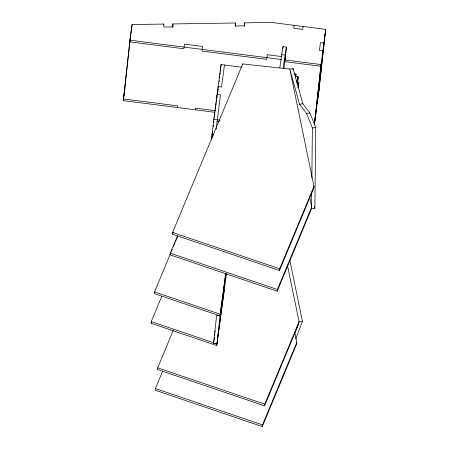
<?xml version="1.0" encoding="UTF-8"?>
<svg xmlns="http://www.w3.org/2000/svg" width="449" height="449" viewBox="0 0 449 449"><rect width="100%" height="100%" fill="white"/><g stroke="black" fill="none" stroke-linecap="round" stroke-linejoin="round"><path stroke-width="0.67" d="M311.707 192.065L311.527 208.785L314.878 208.353L315.737 127.527L309.911 113.008L302.873 103.798L293.135 68.613L289.785 69.051L242.752 63.938L172.596 232.481L172.41 234.159L279.491 270.489L313.806 188.052L313.991 186.369L289.785 69.051L299.522 104.235L306.56 113.445L312.386 127.965L311.853 178.13M214.745 112.284L123.318 100.621L129.98 40.185L132.062 24.543L163.79 24.066L163.952 27.035L173.017 26.901L172.854 23.932L235.327 22.994L235.489 25.958L244.559 25.823L244.396 22.86L271.589 22.45L325.682 29.353L319.02 89.783L314.423 124.306M123.896 96.007L130.182 38.934M132.062 24.543L129.795 41.864L183.882 48.767L184.46 44.154L202.493 46.455L201.915 51.068L266.712 59.335L267.29 54.722L281.854 56.58M163.666 25.189L163.79 24.066M172.854 23.932L172.77 27.389M226.509 273.52L216.76 345.55L151.083 323.269L151.268 321.591L161.752 296.413M170.934 252.551L154.54 291.934L154.355 293.612L220.027 315.894L225.752 273.604M177.411 107.519L177.596 105.841L123.503 98.943M162.656 371.11L155.399 388.548L155.214 390.226L262.295 426.55L296.609 344.114L296.795 342.435L294.813 332.832M173.275 330.385L157.683 367.843L157.498 369.521L264.573 405.845L298.888 323.409L299.073 321.731L287.613 266.162M177.574 235.747L170.317 253.185L170.132 254.864L277.207 291.188L311.522 208.751L311.707 207.073L309.586 196.785M195.444 109.82L195.629 108.142L215.615 110.695M241.663 67.204L221.082 64.577L213.78 119.361L211.597 139.224L212.478 131.815L212.085 134.751L213.438 134.919M213.354 126.539L213.505 125.153M213.814 122.375L213.965 120.989M214.268 118.21L214.426 116.824M214.577 115.438L214.88 112.66M216.923 96.092L217.108 94.413L220.487 94.846L216.132 129.16M217.967 88.268L218.152 86.59L221.531 87.022L224.466 65.01M217.4 94.733L217.552 93.347M219.612 77.958L219.757 76.622M219.976 74.613L220.201 72.609M220.347 71.268L221.082 64.577M235.327 22.994L235.242 26.452M244.396 22.86L244.307 26.317M242.628 65.054L242.752 63.938M224.174 290.784L224.354 289.1L216.94 343.872L213.561 343.434L216.643 315.456L220.027 315.894M216.76 345.55L220.212 314.216L225.656 274.002M283.981 68.574L285.996 51.899A50.451 0.494 -82.7 0 0 286.428 47.139L283.016 46.578A50.451 0.494 -82.7 0 0 281.731 54.61L279.828 67.788M285.323 57.023L284.745 61.636L320.805 66.239L325.682 29.353M292.984 69.971L293.135 68.613M295.728 76.818L296.026 74.141L293.994 73.883M297.468 83.823L298.231 76.908L295.695 76.588M298.17 87.841L298.776 82.369L297.648 82.223L297.367 84.305M262.295 426.55L262.48 424.872L296.795 342.435M264.573 405.845L264.758 404.167L299.073 321.731L302.43 321.327L289.829 260.252M277.207 291.188L277.392 289.51L311.707 207.073M279.491 270.489L279.676 268.805L313.991 186.369M314.395 124.429L320.99 64.561L284.93 59.958M314.906 120.377L321.198 63.303M316.158 111.301L316.343 109.623L314.519 123.312M322.629 52.55L322.814 50.866L319.435 50.44L320.474 42.61L323.858 43.042L323.673 44.72M317.196 103.472L319.205 88.105M318.818 91.04L325.104 33.967M123.318 100.621L124.592 90.777M124.771 89.418L125.047 87.381M125.316 85.338L125.496 83.98M215.065 111.279L215.251 109.898M215.436 108.518L215.711 106.447M215.896 105.066L216.171 102.995M216.356 101.614L216.631 99.543M216.816 98.163L217.092 96.092M217.277 94.711L217.552 92.634M219.151 81.729L219.308 80.556M294.129 25.324L293.736 28.259L302.749 29.41L303.142 26.474M295.509 77.974L296.026 74.141M296.84 83.076L297.67 76.835M297.216 84.53L298.231 76.908M298.035 87.914L298.776 82.369M213.561 343.434L214.409 337.193M214.594 335.807L214.875 333.725M215.065 332.339L215.251 330.952M283.207 68.22L285.109 55.042A50.451 0.494 -82.7 0 1 286.395 47.01M294.886 332.844L298.097 324.374M295.768 338.916L302.43 321.327M172.41 234.159L173.219 232.223M171.467 251.26L172.276 249.324M173.353 246.737L174.964 242.864M175.503 241.573L176.305 239.637M176.844 238.346L177.652 236.41M151.083 323.269L151.622 321.978M299.522 104.235L302.873 103.798M306.56 113.445L309.911 113.008M312.386 127.965L315.737 127.527M281.731 54.61L285.109 55.042M129.98 40.185L281.461 59.515M213.78 119.361L219.915 120.141M216.979 121.471L219.045 121.735M172.596 232.481L279.676 268.805M170.317 253.185L277.392 289.51M154.54 291.934L220.212 314.216M151.268 321.591L213.623 342.744M214.953 343.193L216.94 343.872M157.683 367.843L264.758 404.167M155.399 388.548L262.48 424.872M283.016 46.578L283.044 46.707A50.451 0.494 -82.7 0 1 282.937 48.256M314.457 206.293L314.878 208.353M218.012 89.183L217.782 91.265L218.012 89.183"/></g></svg>
